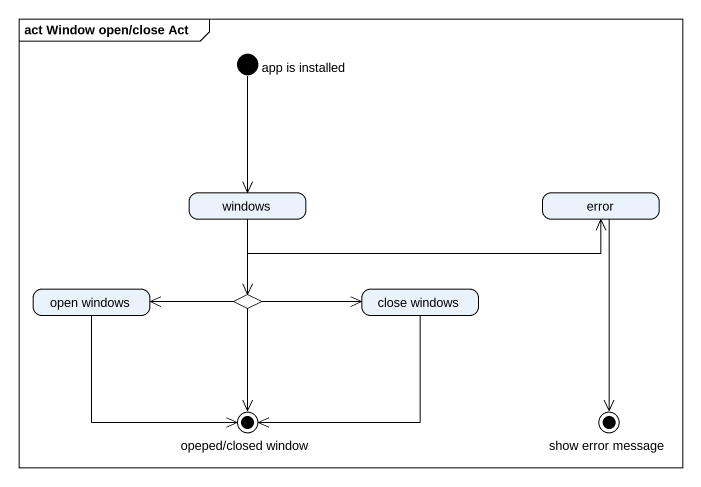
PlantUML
@startuml
mainframe act Window open/close Act
hide empty description
state "app is installed" as app_is_installed <<start>>
state windows
state error
state "open windows" as open_windows
state choice1 <<choice>>
state "close windows" as close_windows
state "opeped/closed window" as opeped_closed_window <<end>>
state "show error message" as show_error_message <<end>>
app_is_installed --> windows
windows --> choice1
error --> show_error_message
open_windows --> opeped_closed_window
choice1 -right-> error
choice1 -left-> open_windows
choice1 -right-> close_windows
choice1 --> opeped_closed_window
close_windows --> opeped_closed_window
@enduml
